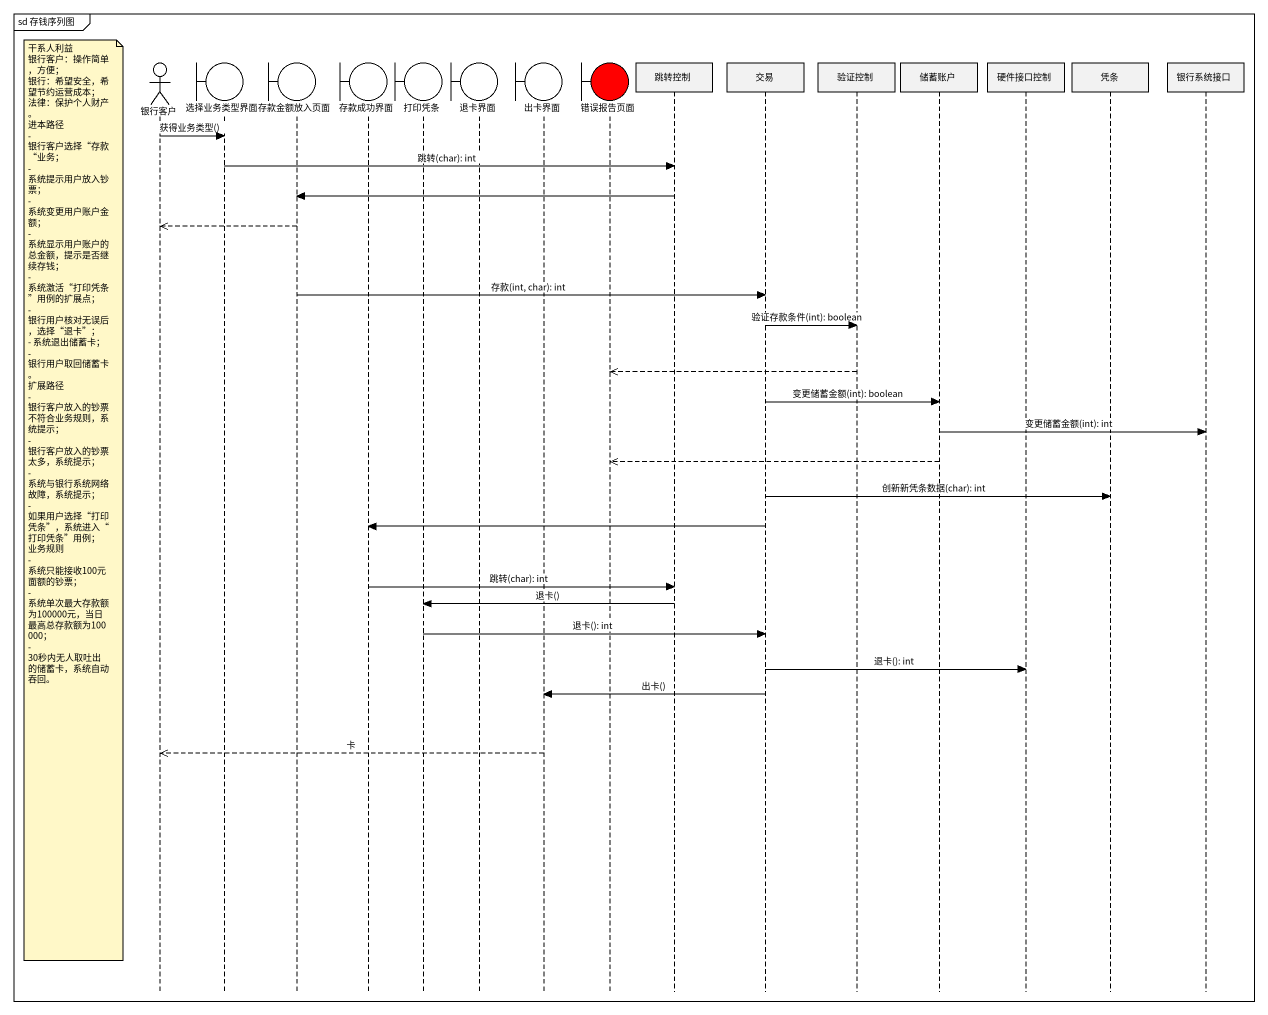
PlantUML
@startuml
mainframe sd 存钱序列图
hide footbox
actor 银行客户
boundary 选择业务类型界面
boundary 存款金额放入页面
boundary 存款成功界面
boundary 打印凭条
boundary 退卡界面
boundary 出卡界面
boundary 错误报告页面 #FF0000
participant 跳转控制
participant 交易
participant 验证控制
participant 储蓄账户
participant 硬件接口控制
participant 凭条
participant 银行系统接口

银行客户 -> 选择业务类型界面 : 获得业务类型()
选择业务类型界面 -> 跳转控制 : 跳转(char): int
跳转控制 -> 存款金额放入页面
存款金额放入页面 -->> 银行客户
存款金额放入页面 -> 交易 : 存款(int, char): int
交易 -> 验证控制 : 验证存款条件(int): boolean
验证控制 -->> 错误报告页面
交易 -> 储蓄账户 : 变更储蓄金额(int): boolean
储蓄账户 -> 银行系统接口 : 变更储蓄金额(int): int
储蓄账户 -->> 错误报告页面
交易 -> 凭条 : 创新新凭条数据(char): int
note left of 银行客户
  干系人利益
  银行客户：操作简单，方便；
  银行：希望安全，希望节约运营成本；
  法律：保护个人财产。
  进本路径
  - 银行客户选择“存款“业务；
  - 系统提示用户放入钞票；
  - 系统变更用户账户金额；
  - 系统显示用户账户的总金额，提示是否继续存钱；
  - 系统激活“打印凭条”用例的扩展点；
  - 银行用户核对无误后，选择“退卡”；
  - 系统退出储蓄卡；
  - 银行用户取回储蓄卡。
  扩展路径
  - 银行客户放入的钞票不符合业务规则，系统提示；
  - 银行客户放入的钞票太多，系统提示；
  - 系统与银行系统网络故障，系统提示；
  - 如果用户选择“打印凭条”，系统进入“打印凭条”用例；
  业务规则
  - 系统只能接收100元面额的钞票；
  - 系统单次最大存款额为100000元，当日最高总存款额为100000；
  - 30秒内无人取吐出的储蓄卡，系统自动吞回。
end note
交易 -> 存款成功界面
存款成功界面 -> 跳转控制 : 跳转(char): int
跳转控制 -> 打印凭条 : 退卡()
打印凭条 -> 交易 : 退卡(): int
交易 -> 硬件接口控制 : 退卡(): int
交易 -> 出卡界面 : 出卡()
出卡界面 -->> 银行客户 : 卡
@enduml
